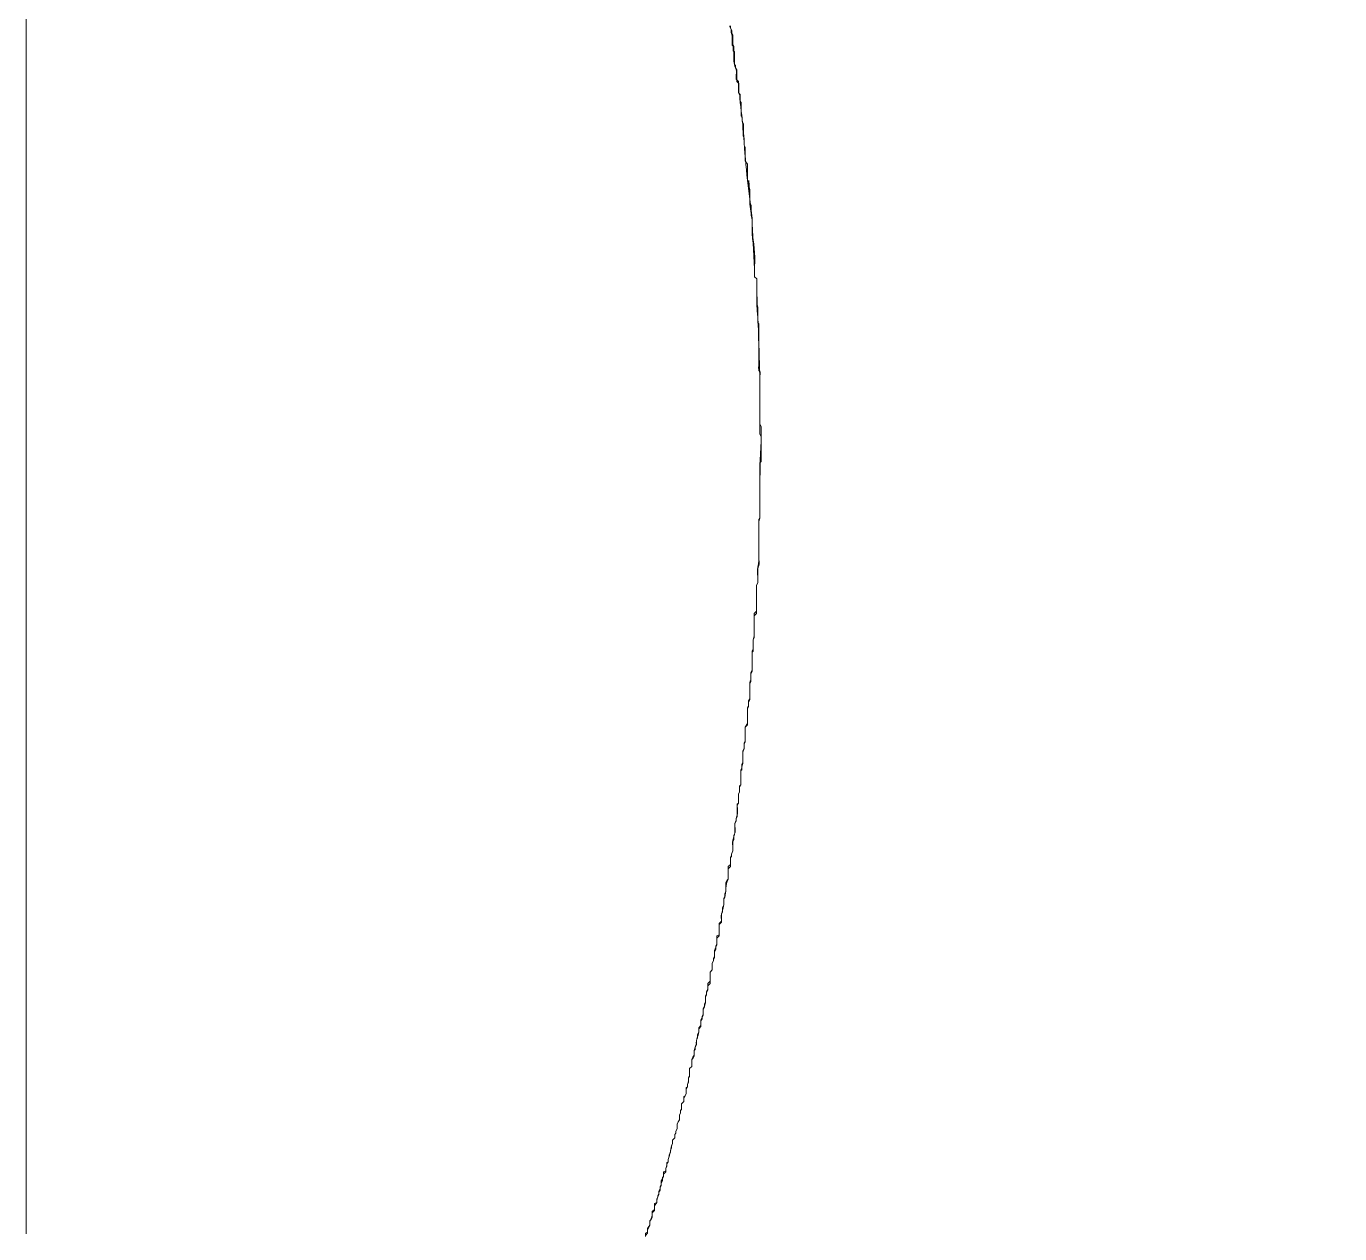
# Model space of a CAD drawing. Header units: millimetres. Extents: x 5194 to 16594, y 329 to 7592.
# Drawn here: x 11643.04 to 11669.07, y 3537.08 to 3561.01 of the extents above; entities that cross this region are included whole.
import ezdxf

# ---------------------------------------------------------------- set-up
doc = ezdxf.new("R2010")
doc.units = ezdxf.units.MM
doc.header["$MEASUREMENT"] = 0
doc.layers.add('PDF_Geometry', color=7, linetype='Continuous', true_color=0x231f20)

msp = doc.modelspace()

# ---------------------------------------------------------------- linework, layer by layer
at = {"layer": 'PDF_Geometry', "color": 0, "lineweight": 9}
for p, q in [((11643.042, 3537.079), (11643.042, 3577.177)), ((11656.985, 3560.996), (11656.985, 3561.019)), ((11657.008, 3560.951), (11656.985, 3560.996)), ((11656.999, 3560.971), (11656.999, 3561.016)), ((11657.021, 3560.926), (11656.999, 3560.971)), ((11657.008, 3560.906), (11657.008, 3560.951)), ((11657.008, 3560.884), (11657.008, 3560.906)), ((11657.03, 3560.816), (11657.008, 3560.884)), ((11657.021, 3560.881), (11657.021, 3560.926)), ((11657.044, 3560.837), (11657.021, 3560.881)), ((11657.03, 3560.794), (11657.03, 3560.816)), ((11657.03, 3560.749), (11657.03, 3560.794)), ((11657.03, 3560.727), (11657.03, 3560.749)), ((11657.03, 3560.682), (11657.03, 3560.727)), ((11657.03, 3560.637), (11657.03, 3560.682)), ((11657.053, 3560.614), (11657.03, 3560.637)), ((11657.044, 3560.792), (11657.044, 3560.837)), ((11657.044, 3560.747), (11657.044, 3560.792)), ((11657.044, 3560.702), (11657.044, 3560.747)), ((11657.044, 3560.657), (11657.044, 3560.702)), ((11657.066, 3560.612), (11657.044, 3560.657)), ((11657.053, 3560.569), (11657.053, 3560.614)), ((11657.066, 3560.567), (11657.066, 3560.612)), ((11657.053, 3560.524), (11657.053, 3560.569)), ((11657.075, 3560.502), (11657.053, 3560.524)), ((11657.066, 3560.499), (11657.066, 3560.567)), ((11657.066, 3560.454), (11657.066, 3560.499)), ((11657.066, 3560.409), (11657.066, 3560.454)), ((11657.066, 3560.364), (11657.066, 3560.409)), ((11657.066, 3560.319), (11657.066, 3560.364)), ((11657.075, 3560.457), (11657.075, 3560.502)), ((11657.075, 3560.412), (11657.075, 3560.457)), ((11657.075, 3560.367), (11657.075, 3560.412)), ((11657.075, 3560.344), (11657.075, 3560.367)), ((11657.075, 3560.322), (11657.075, 3560.344)), ((11657.075, 3560.254), (11657.075, 3560.322)), ((11657.098, 3560.232), (11657.075, 3560.254)), ((11657.098, 3560.187), (11657.098, 3560.232)), ((11657.12, 3560.142), (11657.098, 3560.187)), ((11657.12, 3560.097), (11657.12, 3560.142)), ((11657.12, 3560.074), (11657.12, 3560.097)), ((11657.12, 3560.029), (11657.12, 3560.074)), ((11657.111, 3560.004), (11657.111, 3560.049)), ((11657.111, 3559.959), (11657.111, 3560.004)), ((11657.156, 3559.914), (11657.111, 3559.959)), ((11657.12, 3559.984), (11657.12, 3560.029)), ((11657.12, 3559.962), (11657.12, 3559.984)), ((11657.12, 3559.917), (11657.12, 3559.962)), ((11657.165, 3559.872), (11657.12, 3559.917)), ((11657.156, 3559.869), (11657.156, 3559.914)), ((11657.156, 3559.824), (11657.156, 3559.869)), ((11657.156, 3559.757), (11657.156, 3559.824)), ((11657.163, 3559.838), (11657.165, 3559.872)), ((11657.163, 3559.816), (11657.163, 3559.838)), ((11657.163, 3559.793), (11657.163, 3559.816)), ((11657.156, 3559.712), (11657.156, 3559.757)), ((11657.156, 3559.69), (11657.156, 3559.712)), ((11657.179, 3559.645), (11657.156, 3559.69)), ((11657.163, 3559.748), (11657.163, 3559.793)), ((11657.163, 3559.726), (11657.163, 3559.748)), ((11657.163, 3559.681), (11657.163, 3559.726)), ((11657.186, 3559.658), (11657.163, 3559.681)), ((11657.179, 3559.577), (11657.179, 3559.645)), ((11657.186, 3559.613), (11657.186, 3559.658)), ((11657.186, 3559.591), (11657.186, 3559.613)), ((11657.186, 3559.546), (11657.186, 3559.591)), ((11657.186, 3559.523), (11657.186, 3559.546)), ((11657.208, 3559.501), (11657.186, 3559.523)), ((11657.208, 3559.456), (11657.208, 3559.501)), ((11657.208, 3559.433), (11657.208, 3559.456)), ((11657.208, 3559.388), (11657.208, 3559.433)), ((11657.208, 3559.366), (11657.208, 3559.388)), ((11657.208, 3559.344), (11657.208, 3559.366)), ((11657.208, 3559.299), (11657.208, 3559.344)), ((11657.208, 3559.276), (11657.208, 3559.299)), ((11657.208, 3559.231), (11657.208, 3559.276)), ((11657.231, 3559.209), (11657.208, 3559.231)), ((11657.231, 3559.186), (11657.231, 3559.209)), ((11657.231, 3559.141), (11657.231, 3559.186)), ((11657.231, 3559.119), (11657.231, 3559.141)), ((11657.253, 3559.074), (11657.231, 3559.119)), ((11657.253, 3559.051), (11657.253, 3559.074)), ((11657.253, 3559.006), (11657.253, 3559.051)), ((11657.246, 3558.835), (11657.246, 3558.902)), ((11657.269, 3558.79), (11657.246, 3558.835)), ((11657.253, 3558.984), (11657.253, 3559.006)), ((11657.253, 3558.939), (11657.253, 3558.984)), ((11657.253, 3558.916), (11657.253, 3558.939)), ((11657.269, 3558.745), (11657.269, 3558.79)), ((11657.269, 3558.7), (11657.269, 3558.745)), ((11657.269, 3558.655), (11657.269, 3558.7)), ((11657.291, 3558.61), (11657.269, 3558.655)), ((11657.291, 3558.565), (11657.291, 3558.61)), ((11657.291, 3558.52), (11657.291, 3558.565)), ((11657.291, 3558.475), (11657.291, 3558.52)), ((11657.291, 3558.43), (11657.291, 3558.475)), ((11657.291, 3558.385), (11657.291, 3558.43)), ((11657.291, 3558.34), (11657.291, 3558.385)), ((11657.336, 3558.273), (11657.291, 3558.34)), ((11657.336, 3558.228), (11657.336, 3558.273)), ((11657.336, 3558.183), (11657.336, 3558.228)), ((11657.359, 3557.913), (11657.336, 3557.958)), ((11657.359, 3557.868), (11657.359, 3557.913)), ((11657.359, 3557.823), (11657.359, 3557.868)), ((11657.381, 3557.778), (11657.359, 3557.823)), ((11657.404, 3557.463), (11657.381, 3557.508)), ((11657.404, 3557.418), (11657.404, 3557.463)), ((11657.428, 3557.162), (11657.428, 3557.207)), ((11657.426, 3557.126), (11657.426, 3557.171)), ((11657.426, 3557.081), (11657.426, 3557.126)), ((11657.426, 3557.036), (11657.426, 3557.103)), ((11657.426, 3557.036), (11657.426, 3557.081)), ((11657.426, 3556.991), (11657.426, 3557.036)), ((11657.426, 3556.991), (11657.426, 3557.036)), ((11657.426, 3556.946), (11657.426, 3556.991)), ((11657.428, 3557.094), (11657.428, 3557.162)), ((11657.471, 3556.204), (11657.428, 3557.094)), ((11657.471, 3556.159), (11657.471, 3556.204)), ((11657.471, 3556.114), (11657.471, 3556.159)), ((11657.471, 3556.046), (11657.471, 3556.114)), ((11657.516, 3556.001), (11657.471, 3556.046)), ((11657.516, 3555.956), (11657.516, 3556.001)), ((11657.516, 3555.911), (11657.516, 3555.956)), ((11657.516, 3555.866), (11657.516, 3555.911)), ((11657.516, 3555.821), (11657.516, 3555.866)), ((11657.516, 3555.754), (11657.516, 3555.821)), ((11657.516, 3555.731), (11657.516, 3555.754)), ((11657.536, 3555.226), (11657.516, 3555.731)), ((11657.516, 3555.507), (11657.539, 3555.439)), ((11657.539, 3555.439), (11657.539, 3555.394)), ((11657.539, 3555.394), (11657.539, 3555.349)), ((11657.539, 3555.304), (11657.536, 3555.261)), ((11657.536, 3555.261), (11657.536, 3555.216)), ((11657.536, 3555.203), (11657.536, 3555.226)), ((11657.536, 3555.216), (11657.536, 3555.172)), ((11657.536, 3555.158), (11657.536, 3555.203)), ((11657.536, 3555.172), (11657.536, 3555.127)), ((11657.536, 3555.136), (11657.536, 3555.158)), ((11657.559, 3555.113), (11657.536, 3555.136)), ((11657.536, 3555.127), (11657.559, 3555.082)), ((11657.539, 3555.349), (11657.539, 3555.304)), ((11657.559, 3555.068), (11657.559, 3555.113)), ((11657.559, 3555.082), (11657.559, 3554.371)), ((11657.559, 3555.046), (11657.559, 3555.068)), ((11657.559, 3555.001), (11657.559, 3555.046)), ((11657.559, 3554.978), (11657.559, 3555.001)), ((11657.559, 3554.933), (11657.559, 3554.978)), ((11657.559, 3554.911), (11657.559, 3554.933)), ((11657.559, 3554.866), (11657.559, 3554.911)), ((11657.559, 3554.843), (11657.559, 3554.866)), ((11657.559, 3554.798), (11657.559, 3554.843)), ((11657.559, 3554.776), (11657.559, 3554.798)), ((11657.559, 3554.753), (11657.559, 3554.776)), ((11657.581, 3554.025), (11657.559, 3554.753)), ((11657.559, 3554.384), (11657.559, 3554.429)), ((11657.559, 3554.339), (11657.559, 3554.384)), ((11657.559, 3554.371), (11657.559, 3554.326)), ((11657.559, 3554.294), (11657.559, 3554.339)), ((11657.559, 3554.326), (11657.581, 3554.115)), ((11657.559, 3554.272), (11657.559, 3554.294)), ((11657.559, 3554.249), (11657.559, 3554.272)), ((11657.559, 3554.227), (11657.559, 3554.249)), ((11657.559, 3554.204), (11657.559, 3554.227)), ((11657.559, 3554.182), (11657.559, 3554.204)), ((11657.581, 3554.182), (11657.559, 3554.182)), ((11657.581, 3554.159), (11657.581, 3554.182)), ((11657.581, 3554.137), (11657.581, 3554.159)), ((11657.581, 3554.115), (11657.581, 3554.137)), ((11657.581, 3553.98), (11657.581, 3554.025)), ((11657.581, 3553.912), (11657.581, 3553.98)), ((11657.581, 3553.867), (11657.581, 3553.912)), ((11657.581, 3553.822), (11657.581, 3553.867)), ((11657.581, 3553.777), (11657.581, 3553.822)), ((11657.581, 3553.732), (11657.581, 3553.777)), ((11657.581, 3553.687), (11657.581, 3553.732)), ((11657.581, 3553.642), (11657.581, 3553.687)), ((11657.581, 3553.597), (11657.581, 3553.642)), ((11657.581, 3553.53), (11657.581, 3553.597)), ((11657.581, 3553.485), (11657.581, 3553.53)), ((11657.581, 3553.215), (11657.581, 3553.282)), ((11657.581, 3553.17), (11657.581, 3553.215)), ((11657.581, 3553.125), (11657.581, 3553.17)), ((11657.604, 3553.08), (11657.581, 3553.125)), ((11657.604, 3553.035), (11657.604, 3553.08)), ((11657.604, 3552.878), (11657.581, 3552.923)), ((11657.604, 3552.99), (11657.604, 3553.035)), ((11657.604, 3552.923), (11657.604, 3552.99)), ((11657.604, 3552.9), (11657.604, 3552.923)), ((11657.604, 3552.855), (11657.604, 3552.9)), ((11657.604, 3552.855), (11657.604, 3552.878)), ((11657.604, 3552.788), (11657.604, 3552.855)), ((11657.604, 3552.81), (11657.604, 3552.855)), ((11657.604, 3552.518), (11657.604, 3552.563)), ((11657.604, 3552.473), (11657.604, 3552.518)), ((11657.581, 3552.36), (11657.604, 3552.383)), ((11657.581, 3552.293), (11657.581, 3552.36)), ((11657.581, 3552.248), (11657.581, 3552.293)), ((11657.604, 3552.428), (11657.604, 3552.473)), ((11657.604, 3552.383), (11657.604, 3552.428)), ((11657.581, 3552.203), (11657.581, 3552.248)), ((11657.581, 3552.158), (11657.581, 3552.203)), ((11657.581, 3552.113), (11657.581, 3552.158)), ((11657.581, 3552.068), (11657.581, 3552.113)), ((11657.581, 3552.001), (11657.581, 3552.068)), ((11657.581, 3551.956), (11657.581, 3552.001)), ((11657.581, 3551.753), (11657.581, 3551.798)), ((11657.581, 3551.708), (11657.581, 3551.753)), ((11657.581, 3551.663), (11657.581, 3551.708)), ((11657.559, 3551.191), (11657.581, 3551.258)), ((11657.559, 3551.236), (11657.581, 3551.258)), ((11657.581, 3551.303), (11657.581, 3551.371)), ((11657.581, 3551.258), (11657.581, 3551.303)), ((11657.581, 3551.258), (11657.581, 3551.281)), ((11657.559, 3550.944), (11657.559, 3550.989)), ((11657.559, 3550.899), (11657.559, 3550.944)), ((11657.559, 3550.854), (11657.559, 3550.899)), ((11657.559, 3550.809), (11657.559, 3550.854)), ((11657.559, 3550.786), (11657.559, 3550.831)), ((11657.559, 3550.764), (11657.559, 3550.809)), ((11657.559, 3550.741), (11657.559, 3550.786)), ((11657.559, 3550.696), (11657.559, 3550.764)), ((11657.559, 3550.696), (11657.559, 3550.741)), ((11657.559, 3550.651), (11657.559, 3550.696)), ((11657.559, 3550.651), (11657.559, 3550.696)), ((11657.559, 3550.606), (11657.559, 3550.651)), ((11657.559, 3550.629), (11657.559, 3550.651)), ((11657.559, 3550.584), (11657.559, 3550.629)), ((11657.559, 3550.561), (11657.559, 3550.606)), ((11657.559, 3550.516), (11657.559, 3550.584)), ((11657.559, 3550.516), (11657.559, 3550.561)), ((11657.559, 3550.471), (11657.559, 3550.516)), ((11657.559, 3550.471), (11657.559, 3550.516)), ((11657.559, 3550.449), (11657.559, 3550.471)), ((11657.536, 3550.156), (11657.536, 3550.201)), ((11657.514, 3549.932), (11657.536, 3549.976)), ((11657.514, 3549.932), (11657.536, 3549.976)), ((11657.514, 3549.887), (11657.514, 3549.932)), ((11657.514, 3549.887), (11657.514, 3549.932)), ((11657.536, 3550.089), (11657.536, 3550.156)), ((11657.536, 3550.044), (11657.536, 3550.089)), ((11657.536, 3550.066), (11657.536, 3550.089)), ((11657.536, 3550.021), (11657.536, 3550.066)), ((11657.536, 3550.021), (11657.536, 3550.044)), ((11657.536, 3549.976), (11657.536, 3550.021)), ((11657.536, 3549.976), (11657.536, 3550.021)), ((11657.514, 3549.842), (11657.514, 3549.887)), ((11657.514, 3549.842), (11657.514, 3549.887)), ((11657.514, 3549.774), (11657.514, 3549.842)), ((11657.514, 3549.774), (11657.514, 3549.842)), ((11657.514, 3549.729), (11657.514, 3549.774)), ((11657.514, 3549.729), (11657.514, 3549.774)), ((11657.514, 3549.684), (11657.514, 3549.729)), ((11657.514, 3549.684), (11657.514, 3549.729)), ((11657.514, 3549.639), (11657.514, 3549.684)), ((11657.514, 3549.639), (11657.514, 3549.684)), ((11657.469, 3549.369), (11657.514, 3549.414)), ((11657.514, 3549.594), (11657.514, 3549.639)), ((11657.514, 3549.594), (11657.514, 3549.639)), ((11657.514, 3549.549), (11657.514, 3549.594)), ((11657.514, 3549.549), (11657.514, 3549.594)), ((11657.514, 3549.504), (11657.514, 3549.549)), ((11657.514, 3549.527), (11657.514, 3549.549)), ((11657.514, 3549.459), (11657.514, 3549.527)), ((11657.514, 3549.459), (11657.514, 3549.504)), ((11657.514, 3549.414), (11657.514, 3549.459)), ((11657.514, 3549.414), (11657.514, 3549.459)), ((11657.514, 3549.369), (11657.514, 3549.414)), ((11657.469, 3549.324), (11657.469, 3549.369)), ((11657.469, 3549.324), (11657.514, 3549.369)), ((11657.469, 3549.279), (11657.469, 3549.324)), ((11657.469, 3549.279), (11657.469, 3549.324)), ((11657.469, 3549.234), (11657.469, 3549.279)), ((11657.469, 3549.234), (11657.469, 3549.279)), ((11657.469, 3549.167), (11657.469, 3549.234)), ((11657.469, 3549.189), (11657.469, 3549.234)), ((11657.469, 3549.144), (11657.469, 3549.189)), ((11657.469, 3549.122), (11657.469, 3549.167)), ((11657.469, 3549.099), (11657.469, 3549.144)), ((11657.446, 3548.852), (11657.469, 3548.919)), ((11657.446, 3548.852), (11657.469, 3548.897)), ((11657.469, 3549.077), (11657.469, 3549.122)), ((11657.469, 3549.054), (11657.469, 3549.099)), ((11657.469, 3549.032), (11657.469, 3549.077)), ((11657.469, 3549.009), (11657.469, 3549.054)), ((11657.469, 3548.987), (11657.469, 3549.032)), ((11657.469, 3548.964), (11657.469, 3549.009)), ((11657.469, 3548.942), (11657.469, 3548.987)), ((11657.469, 3548.919), (11657.469, 3548.964)), ((11657.469, 3548.897), (11657.469, 3548.942)), ((11657.424, 3548.627), (11657.446, 3548.672)), ((11657.424, 3548.582), (11657.424, 3548.627)), ((11657.424, 3548.605), (11657.446, 3548.627)), ((11657.446, 3548.807), (11657.446, 3548.852)), ((11657.446, 3548.83), (11657.446, 3548.852)), ((11657.446, 3548.785), (11657.446, 3548.83)), ((11657.446, 3548.762), (11657.446, 3548.807)), ((11657.446, 3548.74), (11657.446, 3548.785)), ((11657.446, 3548.717), (11657.446, 3548.762)), ((11657.446, 3548.672), (11657.446, 3548.74)), ((11657.446, 3548.672), (11657.446, 3548.717)), ((11657.446, 3548.627), (11657.446, 3548.672)), ((11657.424, 3548.537), (11657.424, 3548.605)), ((11657.424, 3548.537), (11657.424, 3548.582)), ((11657.424, 3548.47), (11657.424, 3548.537)), ((11657.424, 3548.515), (11657.424, 3548.537)), ((11657.424, 3548.47), (11657.424, 3548.515)), ((11657.424, 3548.425), (11657.424, 3548.47)), ((11657.424, 3548.425), (11657.424, 3548.47)), ((11657.424, 3548.38), (11657.424, 3548.425)), ((11657.424, 3548.357), (11657.424, 3548.425)), ((11657.424, 3548.335), (11657.424, 3548.38)), ((11657.424, 3548.312), (11657.424, 3548.357)), ((11657.401, 3548.2), (11657.424, 3548.245)), ((11657.401, 3548.177), (11657.424, 3548.222)), ((11657.401, 3548.155), (11657.401, 3548.2)), ((11657.401, 3548.132), (11657.401, 3548.177)), ((11657.401, 3548.11), (11657.401, 3548.155)), ((11657.401, 3548.065), (11657.401, 3548.11)), ((11657.424, 3548.29), (11657.424, 3548.335)), ((11657.424, 3548.267), (11657.424, 3548.312)), ((11657.424, 3548.245), (11657.424, 3548.29)), ((11657.424, 3548.222), (11657.424, 3548.267)), ((11657.379, 3547.975), (11657.401, 3548.02)), ((11657.379, 3547.93), (11657.379, 3547.975)), ((11657.379, 3547.885), (11657.379, 3547.93)), ((11657.379, 3547.863), (11657.379, 3547.907)), ((11657.379, 3547.84), (11657.379, 3547.885)), ((11657.379, 3547.818), (11657.379, 3547.863)), ((11657.379, 3547.795), (11657.379, 3547.84)), ((11657.401, 3548.02), (11657.401, 3548.065)), ((11657.356, 3547.638), (11657.379, 3547.683)), ((11657.356, 3547.615), (11657.379, 3547.66)), ((11657.356, 3547.593), (11657.356, 3547.638)), ((11657.356, 3547.548), (11657.356, 3547.615)), ((11657.356, 3547.548), (11657.356, 3547.593)), ((11657.379, 3547.75), (11657.379, 3547.818)), ((11657.379, 3547.75), (11657.379, 3547.795)), ((11657.379, 3547.683), (11657.379, 3547.75)), ((11657.379, 3547.728), (11657.379, 3547.75)), ((11657.379, 3547.683), (11657.379, 3547.728)), ((11657.379, 3547.66), (11657.379, 3547.683)), ((11657.334, 3547.503), (11657.356, 3547.548)), ((11657.334, 3547.48), (11657.356, 3547.525)), ((11657.334, 3547.435), (11657.334, 3547.503)), ((11657.334, 3547.435), (11657.334, 3547.48)), ((11657.334, 3547.368), (11657.334, 3547.435)), ((11657.334, 3547.39), (11657.334, 3547.435)), ((11657.334, 3547.368), (11657.334, 3547.39)), ((11657.334, 3547.323), (11657.334, 3547.368)), ((11657.334, 3547.323), (11657.334, 3547.368)), ((11657.334, 3547.278), (11657.334, 3547.323)), ((11657.334, 3547.255), (11657.334, 3547.323)), ((11657.356, 3547.525), (11657.356, 3547.548)), ((11657.289, 3547.12), (11657.334, 3547.188)), ((11657.289, 3547.12), (11657.334, 3547.165)), ((11657.289, 3547.053), (11657.289, 3547.12)), ((11657.289, 3547.075), (11657.289, 3547.12)), ((11657.289, 3547.03), (11657.289, 3547.075)), ((11657.289, 3547.008), (11657.289, 3547.053)), ((11657.334, 3547.233), (11657.334, 3547.278)), ((11657.334, 3547.21), (11657.334, 3547.255)), ((11657.334, 3547.21), (11657.334, 3547.233)), ((11657.334, 3547.165), (11657.334, 3547.21)), ((11657.334, 3547.188), (11657.334, 3547.21)), ((11657.266, 3546.806), (11657.289, 3546.85)), ((11657.266, 3546.783), (11657.289, 3546.828)), ((11657.266, 3546.761), (11657.266, 3546.806)), ((11657.289, 3547.008), (11657.289, 3547.03)), ((11657.289, 3546.963), (11657.289, 3547.008)), ((11657.289, 3546.94), (11657.289, 3547.008)), ((11657.289, 3546.918), (11657.289, 3546.963)), ((11657.289, 3546.895), (11657.289, 3546.94)), ((11657.289, 3546.895), (11657.289, 3546.918)), ((11657.289, 3546.828), (11657.289, 3546.895)), ((11657.289, 3546.85), (11657.289, 3546.895)), ((11657.244, 3546.648), (11657.266, 3546.693)), ((11657.244, 3546.626), (11657.266, 3546.693)), ((11657.244, 3546.626), (11657.244, 3546.648)), ((11657.244, 3546.581), (11657.244, 3546.626)), ((11657.244, 3546.581), (11657.244, 3546.626)), ((11657.244, 3546.513), (11657.244, 3546.581)), ((11657.244, 3546.536), (11657.244, 3546.581)), ((11657.244, 3546.491), (11657.244, 3546.536)), ((11657.266, 3546.738), (11657.266, 3546.783)), ((11657.266, 3546.716), (11657.266, 3546.761)), ((11657.266, 3546.693), (11657.266, 3546.738)), ((11657.266, 3546.693), (11657.266, 3546.716)), ((11657.199, 3546.266), (11657.221, 3546.311)), ((11657.221, 3546.378), (11657.244, 3546.423)), ((11657.221, 3546.333), (11657.244, 3546.401)), ((11657.221, 3546.333), (11657.221, 3546.378)), ((11657.221, 3546.266), (11657.221, 3546.333)), ((11657.221, 3546.311), (11657.221, 3546.333)), ((11657.244, 3546.468), (11657.244, 3546.513)), ((11657.244, 3546.446), (11657.244, 3546.491)), ((11657.244, 3546.423), (11657.244, 3546.468)), ((11657.244, 3546.401), (11657.244, 3546.446)), ((11657.199, 3546.198), (11657.199, 3546.266)), ((11657.199, 3546.266), (11657.221, 3546.266)), ((11657.199, 3546.221), (11657.199, 3546.266)), ((11657.199, 3546.176), (11657.199, 3546.221)), ((11657.199, 3546.153), (11657.199, 3546.198)), ((11657.199, 3546.131), (11657.199, 3546.176)), ((11657.199, 3546.108), (11657.199, 3546.153)), ((11657.199, 3546.086), (11657.199, 3546.131)), ((11657.199, 3546.063), (11657.199, 3546.108)), ((11657.199, 3546.018), (11657.199, 3546.086)), ((11657.199, 3546.018), (11657.199, 3546.063)), ((11657.199, 3545.973), (11657.199, 3546.018)), ((11657.199, 3545.973), (11657.199, 3546.018)), ((11657.154, 3545.793), (11657.176, 3545.838)), ((11657.154, 3545.793), (11657.176, 3545.838)), ((11657.154, 3545.749), (11657.154, 3545.793)), ((11657.154, 3545.771), (11657.154, 3545.793)), ((11657.154, 3545.704), (11657.154, 3545.771)), ((11657.154, 3545.704), (11657.154, 3545.749)), ((11657.176, 3545.928), (11657.199, 3545.973)), ((11657.176, 3545.951), (11657.199, 3545.973)), ((11657.176, 3545.906), (11657.176, 3545.951)), ((11657.176, 3545.883), (11657.176, 3545.928)), ((11657.176, 3545.838), (11657.176, 3545.906)), ((11657.176, 3545.838), (11657.176, 3545.883)), ((11657.131, 3545.569), (11657.154, 3545.614)), ((11657.131, 3545.591), (11657.154, 3545.614)), ((11657.131, 3545.524), (11657.131, 3545.591)), ((11657.131, 3545.479), (11657.131, 3545.524)), ((11657.154, 3545.659), (11657.154, 3545.704)), ((11657.154, 3545.659), (11657.154, 3545.704)), ((11657.154, 3545.614), (11657.154, 3545.659)), ((11657.154, 3545.614), (11657.154, 3545.659)), ((11657.086, 3545.209), (11657.109, 3545.276)), ((11657.086, 3545.209), (11657.109, 3545.254)), ((11657.109, 3545.299), (11657.131, 3545.344)), ((11657.109, 3545.276), (11657.109, 3545.299)), ((11657.131, 3545.434), (11657.131, 3545.479)), ((11657.131, 3545.389), (11657.131, 3545.434)), ((11657.131, 3545.344), (11657.131, 3545.389)), ((11657.086, 3545.141), (11657.086, 3545.209)), ((11657.086, 3545.164), (11657.086, 3545.209)), ((11657.086, 3545.096), (11657.086, 3545.141)), ((11657.086, 3545.074), (11657.086, 3545.096)), ((11657.041, 3544.849), (11657.064, 3544.894)), ((11657.041, 3544.804), (11657.041, 3544.849)), ((11657.041, 3544.759), (11657.041, 3544.804)), ((11657.041, 3544.714), (11657.041, 3544.759)), ((11657.041, 3544.714), (11657.041, 3544.759)), ((11657.041, 3544.669), (11657.041, 3544.714)), ((11657.041, 3544.669), (11657.041, 3544.714)), ((11657.064, 3544.894), (11657.064, 3544.939)), ((11656.997, 3544.534), (11657.019, 3544.579)), ((11656.997, 3544.534), (11657.019, 3544.557)), ((11656.997, 3544.489), (11656.997, 3544.534)), ((11656.997, 3544.489), (11656.997, 3544.534)), ((11656.997, 3544.422), (11656.997, 3544.489)), ((11656.997, 3544.422), (11656.997, 3544.489)), ((11657.019, 3544.602), (11657.041, 3544.669)), ((11657.019, 3544.602), (11657.041, 3544.669)), ((11657.019, 3544.557), (11657.019, 3544.602)), ((11657.019, 3544.579), (11657.019, 3544.602)), ((11656.952, 3544.354), (11656.997, 3544.399)), ((11656.952, 3544.287), (11656.952, 3544.354)), ((11656.952, 3544.309), (11656.997, 3544.354)), ((11656.952, 3544.264), (11656.952, 3544.309)), ((11656.952, 3544.264), (11656.952, 3544.287)), ((11656.952, 3544.219), (11656.952, 3544.264)), ((11656.952, 3544.219), (11656.952, 3544.264)), ((11656.952, 3544.174), (11656.952, 3544.219)), ((11656.952, 3544.174), (11656.952, 3544.219)), ((11656.997, 3544.399), (11656.997, 3544.422)), ((11656.997, 3544.399), (11656.997, 3544.422)), ((11656.997, 3544.354), (11656.997, 3544.399)), ((11656.907, 3544.039), (11656.929, 3544.084)), ((11656.907, 3543.994), (11656.907, 3544.039)), ((11656.907, 3543.927), (11656.907, 3543.994)), ((11656.907, 3543.904), (11656.907, 3543.927)), ((11656.929, 3544.062), (11656.952, 3544.107)), ((11656.929, 3544.084), (11656.952, 3544.107)), ((11656.952, 3544.107), (11656.952, 3544.174)), ((11656.952, 3544.107), (11656.952, 3544.174)), ((11656.862, 3543.724), (11656.884, 3543.769)), ((11656.862, 3543.68), (11656.862, 3543.724)), ((11656.862, 3543.68), (11656.862, 3543.702)), ((11656.862, 3543.612), (11656.862, 3543.68)), ((11656.862, 3543.612), (11656.862, 3543.68)), ((11656.884, 3543.814), (11656.907, 3543.859)), ((11656.884, 3543.769), (11656.884, 3543.814)), ((11656.907, 3543.859), (11656.907, 3543.904)), ((11656.817, 3543.41), (11656.839, 3543.455)), ((11656.817, 3543.365), (11656.817, 3543.41)), ((11656.839, 3543.545), (11656.862, 3543.59)), ((11656.839, 3543.5), (11656.839, 3543.545)), ((11656.839, 3543.455), (11656.839, 3543.5)), ((11656.862, 3543.59), (11656.862, 3543.612)), ((11656.772, 3543.23), (11656.817, 3543.275)), ((11656.772, 3543.207), (11656.817, 3543.252)), ((11656.772, 3543.185), (11656.772, 3543.23)), ((11656.772, 3543.162), (11656.772, 3543.207)), ((11656.772, 3543.14), (11656.772, 3543.185)), ((11656.772, 3543.117), (11656.772, 3543.162)), ((11656.817, 3543.32), (11656.817, 3543.365)), ((11656.817, 3543.275), (11656.817, 3543.32)), ((11656.817, 3543.252), (11656.817, 3543.297)), ((11656.727, 3542.982), (11656.772, 3543.005)), ((11656.727, 3542.937), (11656.772, 3542.982)), ((11656.727, 3542.937), (11656.727, 3542.982)), ((11656.727, 3542.892), (11656.727, 3542.937)), ((11656.727, 3542.87), (11656.727, 3542.937)), ((11656.727, 3542.87), (11656.727, 3542.892)), ((11656.772, 3543.095), (11656.772, 3543.14)), ((11656.772, 3543.072), (11656.772, 3543.117)), ((11656.772, 3543.05), (11656.772, 3543.095)), ((11656.772, 3543.027), (11656.772, 3543.072)), ((11656.772, 3543.005), (11656.772, 3543.05)), ((11656.772, 3542.982), (11656.772, 3543.027)), ((11656.682, 3542.69), (11656.704, 3542.757)), ((11656.682, 3542.667), (11656.704, 3542.712)), ((11656.682, 3542.645), (11656.682, 3542.69)), ((11656.682, 3542.623), (11656.682, 3542.667)), ((11656.682, 3542.6), (11656.682, 3542.645)), ((11656.704, 3542.78), (11656.727, 3542.825)), ((11656.704, 3542.757), (11656.727, 3542.802)), ((11656.704, 3542.757), (11656.704, 3542.78)), ((11656.704, 3542.712), (11656.704, 3542.757)), ((11656.727, 3542.802), (11656.727, 3542.87)), ((11656.727, 3542.825), (11656.727, 3542.87)), ((11656.637, 3542.443), (11656.659, 3542.488)), ((11656.637, 3542.443), (11656.659, 3542.488)), ((11656.637, 3542.398), (11656.637, 3542.443)), ((11656.637, 3542.375), (11656.637, 3542.443)), ((11656.637, 3542.375), (11656.637, 3542.398)), ((11656.637, 3542.308), (11656.637, 3542.375)), ((11656.637, 3542.33), (11656.637, 3542.375)), ((11656.659, 3542.533), (11656.682, 3542.578)), ((11656.659, 3542.51), (11656.682, 3542.555)), ((11656.659, 3542.488), (11656.659, 3542.533)), ((11656.659, 3542.488), (11656.659, 3542.51)), ((11656.682, 3542.578), (11656.682, 3542.623)), ((11656.682, 3542.555), (11656.682, 3542.6)), ((11656.592, 3542.263), (11656.637, 3542.308)), ((11656.592, 3542.263), (11656.637, 3542.308)), ((11656.592, 3542.218), (11656.592, 3542.263)), ((11656.592, 3542.195), (11656.592, 3542.263)), ((11656.592, 3542.173), (11656.592, 3542.218)), ((11656.592, 3542.15), (11656.592, 3542.195)), ((11656.592, 3542.15), (11656.592, 3542.173)), ((11656.592, 3542.083), (11656.592, 3542.15)), ((11656.592, 3542.105), (11656.592, 3542.15)), ((11656.592, 3542.083), (11656.592, 3542.105)), ((11656.637, 3542.308), (11656.637, 3542.33)), ((11656.524, 3541.88), (11656.547, 3541.925)), ((11656.524, 3541.858), (11656.547, 3541.903)), ((11656.524, 3541.835), (11656.524, 3541.88)), ((11656.524, 3541.813), (11656.524, 3541.858)), ((11656.547, 3542.038), (11656.592, 3542.083)), ((11656.547, 3541.993), (11656.592, 3542.038)), ((11656.547, 3541.993), (11656.547, 3542.038)), ((11656.547, 3541.97), (11656.547, 3541.993)), ((11656.547, 3541.948), (11656.547, 3541.993)), ((11656.547, 3541.925), (11656.547, 3541.97)), ((11656.547, 3541.903), (11656.547, 3541.948)), ((11656.592, 3542.038), (11656.592, 3542.083)), ((11656.457, 3541.543), (11656.479, 3541.588)), ((11656.479, 3541.633), (11656.502, 3541.678)), ((11656.479, 3541.588), (11656.502, 3541.655)), ((11656.479, 3541.588), (11656.479, 3541.633)), ((11656.479, 3541.566), (11656.479, 3541.588)), ((11656.502, 3541.79), (11656.524, 3541.835)), ((11656.502, 3541.768), (11656.524, 3541.813)), ((11656.502, 3541.745), (11656.502, 3541.79)), ((11656.502, 3541.723), (11656.502, 3541.768)), ((11656.502, 3541.7), (11656.502, 3541.745)), ((11656.502, 3541.678), (11656.502, 3541.723)), ((11656.502, 3541.655), (11656.502, 3541.7)), ((11656.412, 3541.318), (11656.434, 3541.363)), ((11656.412, 3541.296), (11656.434, 3541.341)), ((11656.434, 3541.386), (11656.457, 3541.431)), ((11656.434, 3541.363), (11656.457, 3541.408)), ((11656.434, 3541.341), (11656.434, 3541.386)), ((11656.457, 3541.521), (11656.479, 3541.566)), ((11656.457, 3541.521), (11656.457, 3541.543)), ((11656.457, 3541.476), (11656.457, 3541.521)), ((11656.457, 3541.453), (11656.457, 3541.521)), ((11656.457, 3541.431), (11656.457, 3541.476)), ((11656.457, 3541.408), (11656.457, 3541.453)), ((11656.344, 3541.026), (11656.367, 3541.071)), ((11656.367, 3541.161), (11656.412, 3541.206)), ((11656.367, 3541.138), (11656.412, 3541.183)), ((11656.367, 3541.116), (11656.367, 3541.161)), ((11656.367, 3541.116), (11656.367, 3541.138)), ((11656.367, 3541.071), (11656.367, 3541.116)), ((11656.412, 3541.273), (11656.412, 3541.318)), ((11656.412, 3541.251), (11656.412, 3541.296)), ((11656.412, 3541.228), (11656.412, 3541.273)), ((11656.412, 3541.206), (11656.412, 3541.251)), ((11656.412, 3541.183), (11656.412, 3541.228)), ((11656.299, 3540.778), (11656.322, 3540.846)), ((11656.299, 3540.778), (11656.322, 3540.823)), ((11656.322, 3540.913), (11656.344, 3540.958)), ((11656.322, 3540.891), (11656.322, 3540.913)), ((11656.322, 3540.846), (11656.322, 3540.891)), ((11656.344, 3540.958), (11656.344, 3541.026)), ((11656.232, 3540.531), (11656.254, 3540.576)), ((11656.232, 3540.531), (11656.254, 3540.554)), ((11656.254, 3540.576), (11656.277, 3540.621)), ((11656.254, 3540.554), (11656.277, 3540.598)), ((11656.277, 3540.711), (11656.299, 3540.778)), ((11656.277, 3540.711), (11656.299, 3540.733)), ((11656.277, 3540.688), (11656.277, 3540.711)), ((11656.277, 3540.666), (11656.277, 3540.711)), ((11656.277, 3540.643), (11656.277, 3540.688)), ((11656.277, 3540.621), (11656.277, 3540.666)), ((11656.277, 3540.598), (11656.277, 3540.643)), ((11656.299, 3540.733), (11656.299, 3540.778)), ((11656.187, 3540.351), (11656.232, 3540.396)), ((11656.187, 3540.351), (11656.232, 3540.396)), ((11656.187, 3540.284), (11656.187, 3540.351)), ((11656.187, 3540.306), (11656.187, 3540.351)), ((11656.187, 3540.261), (11656.187, 3540.306)), ((11656.187, 3540.239), (11656.187, 3540.284)), ((11656.232, 3540.464), (11656.232, 3540.531)), ((11656.232, 3540.486), (11656.232, 3540.531)), ((11656.232, 3540.441), (11656.232, 3540.486)), ((11656.232, 3540.419), (11656.232, 3540.464)), ((11656.232, 3540.396), (11656.232, 3540.441)), ((11656.232, 3540.396), (11656.232, 3540.419)), ((11656.142, 3540.036), (11656.164, 3540.104)), ((11656.142, 3540.036), (11656.164, 3540.081)), ((11656.142, 3539.991), (11656.142, 3540.036)), ((11656.142, 3539.991), (11656.142, 3540.036)), ((11656.164, 3540.171), (11656.187, 3540.216)), ((11656.164, 3540.171), (11656.187, 3540.194)), ((11656.164, 3540.126), (11656.164, 3540.171)), ((11656.164, 3540.149), (11656.164, 3540.171)), ((11656.164, 3540.104), (11656.164, 3540.149)), ((11656.164, 3540.081), (11656.164, 3540.126)), ((11656.187, 3540.216), (11656.187, 3540.261)), ((11656.187, 3540.194), (11656.187, 3540.239)), ((11656.074, 3539.766), (11656.097, 3539.811)), ((11656.074, 3539.789), (11656.097, 3539.811)), ((11656.074, 3539.744), (11656.074, 3539.789)), ((11656.074, 3539.721), (11656.074, 3539.766)), ((11656.097, 3539.811), (11656.119, 3539.856)), ((11656.097, 3539.811), (11656.119, 3539.856)), ((11656.119, 3539.946), (11656.142, 3539.991)), ((11656.119, 3539.969), (11656.142, 3539.991)), ((11656.119, 3539.924), (11656.119, 3539.969)), ((11656.119, 3539.901), (11656.119, 3539.946)), ((11656.119, 3539.856), (11656.119, 3539.924)), ((11656.119, 3539.856), (11656.119, 3539.901)), ((11656.007, 3539.519), (11656.029, 3539.564)), ((11656.007, 3539.519), (11656.029, 3539.541)), ((11656.007, 3539.474), (11656.007, 3539.519)), ((11656.007, 3539.474), (11656.007, 3539.519)), ((11656.029, 3539.654), (11656.074, 3539.699)), ((11656.029, 3539.654), (11656.074, 3539.699)), ((11656.029, 3539.609), (11656.029, 3539.654)), ((11656.029, 3539.609), (11656.029, 3539.654)), ((11656.029, 3539.541), (11656.029, 3539.609)), ((11656.029, 3539.564), (11656.029, 3539.609)), ((11656.074, 3539.699), (11656.074, 3539.744)), ((11656.074, 3539.699), (11656.074, 3539.721)), ((11655.94, 3539.249), (11655.962, 3539.294)), ((11655.94, 3539.249), (11655.962, 3539.294)), ((11655.94, 3539.227), (11655.94, 3539.249)), ((11655.94, 3539.227), (11655.94, 3539.249)), ((11655.962, 3539.294), (11655.984, 3539.339)), ((11655.962, 3539.294), (11655.984, 3539.339)), ((11655.984, 3539.429), (11656.007, 3539.474)), ((11655.984, 3539.429), (11656.007, 3539.474)), ((11655.984, 3539.362), (11655.984, 3539.429)), ((11655.984, 3539.384), (11655.984, 3539.429)), ((11655.984, 3539.339), (11655.984, 3539.384)), ((11655.984, 3539.339), (11655.984, 3539.362)), ((11655.895, 3539.047), (11655.917, 3539.069)), ((11655.895, 3539.047), (11655.917, 3539.069)), ((11655.895, 3538.979), (11655.895, 3539.047)), ((11655.895, 3538.979), (11655.895, 3539.047)), ((11655.917, 3539.114), (11655.94, 3539.159)), ((11655.917, 3539.114), (11655.94, 3539.159)), ((11655.917, 3539.069), (11655.917, 3539.114)), ((11655.917, 3539.069), (11655.917, 3539.114)), ((11655.94, 3539.159), (11655.94, 3539.227)), ((11655.94, 3539.159), (11655.94, 3539.227)), ((11655.805, 3538.732), (11655.827, 3538.777)), ((11655.805, 3538.687), (11655.805, 3538.732)), ((11655.827, 3538.822), (11655.85, 3538.867)), ((11655.827, 3538.777), (11655.827, 3538.822)), ((11655.85, 3538.934), (11655.895, 3538.979)), ((11655.85, 3538.934), (11655.895, 3538.979)), ((11655.85, 3538.889), (11655.85, 3538.934)), ((11655.85, 3538.889), (11655.85, 3538.934)), ((11655.85, 3538.867), (11655.85, 3538.889)), ((11655.85, 3538.867), (11655.85, 3538.889)), ((11655.737, 3538.462), (11655.76, 3538.507)), ((11655.737, 3538.484), (11655.76, 3538.507)), ((11655.737, 3538.44), (11655.737, 3538.484)), ((11655.737, 3538.417), (11655.737, 3538.462)), ((11655.76, 3538.552), (11655.782, 3538.619)), ((11655.76, 3538.507), (11655.76, 3538.552)), ((11655.76, 3538.507), (11655.76, 3538.552)), ((11655.782, 3538.642), (11655.805, 3538.687)), ((11655.782, 3538.619), (11655.782, 3538.642)), ((11655.647, 3538.17), (11655.67, 3538.215)), ((11655.647, 3538.192), (11655.67, 3538.215)), ((11655.67, 3538.305), (11655.715, 3538.327)), ((11655.67, 3538.237), (11655.67, 3538.305)), ((11655.67, 3538.26), (11655.715, 3538.305)), ((11655.67, 3538.215), (11655.67, 3538.26)), ((11655.67, 3538.215), (11655.67, 3538.237)), ((11655.715, 3538.372), (11655.737, 3538.44)), ((11655.715, 3538.372), (11655.737, 3538.417)), ((11655.715, 3538.327), (11655.715, 3538.372)), ((11655.715, 3538.327), (11655.715, 3538.372)), ((11655.715, 3538.305), (11655.715, 3538.327)), ((11655.58, 3537.922), (11655.602, 3537.967)), ((11655.58, 3537.9), (11655.602, 3537.945)), ((11655.602, 3538.012), (11655.625, 3538.057)), ((11655.602, 3537.99), (11655.625, 3538.035)), ((11655.602, 3537.967), (11655.602, 3538.012)), ((11655.602, 3537.945), (11655.602, 3537.99)), ((11655.625, 3538.125), (11655.647, 3538.17)), ((11655.625, 3538.08), (11655.625, 3538.125)), ((11655.625, 3538.08), (11655.647, 3538.125)), ((11655.625, 3538.035), (11655.625, 3538.08)), ((11655.625, 3538.057), (11655.625, 3538.08)), ((11655.647, 3538.125), (11655.647, 3538.192)), ((11655.49, 3537.63), (11655.535, 3537.697)), ((11655.49, 3537.675), (11655.535, 3537.697)), ((11655.535, 3537.765), (11655.557, 3537.81)), ((11655.535, 3537.742), (11655.557, 3537.81)), ((11655.535, 3537.742), (11655.535, 3537.765)), ((11655.535, 3537.697), (11655.535, 3537.742)), ((11655.535, 3537.697), (11655.535, 3537.742)), ((11655.557, 3537.832), (11655.58, 3537.877)), ((11655.557, 3537.81), (11655.58, 3537.855)), ((11655.557, 3537.81), (11655.557, 3537.832)), ((11655.58, 3537.877), (11655.58, 3537.922)), ((11655.58, 3537.855), (11655.58, 3537.9)), ((11655.445, 3537.517), (11655.49, 3537.562)), ((11655.445, 3537.495), (11655.49, 3537.54)), ((11655.445, 3537.45), (11655.445, 3537.495)), ((11655.445, 3537.405), (11655.445, 3537.45)), ((11655.49, 3537.63), (11655.49, 3537.675)), ((11655.49, 3537.607), (11655.49, 3537.63)), ((11655.49, 3537.585), (11655.49, 3537.63)), ((11655.49, 3537.562), (11655.49, 3537.607)), ((11655.49, 3537.54), (11655.49, 3537.585)), ((11655.355, 3537.18), (11655.377, 3537.225)), ((11655.355, 3537.158), (11655.377, 3537.203)), ((11655.355, 3537.135), (11655.355, 3537.18)), ((11655.377, 3537.225), (11655.4, 3537.248)), ((11655.377, 3537.203), (11655.4, 3537.248)), ((11655.4, 3537.338), (11655.422, 3537.36)), ((11655.4, 3537.293), (11655.4, 3537.338)), ((11655.4, 3537.248), (11655.4, 3537.315)), ((11655.4, 3537.248), (11655.4, 3537.293)), ((11655.422, 3537.36), (11655.445, 3537.405)), ((11655.31, 3537.09), (11655.355, 3537.113)), ((11655.31, 3537.045), (11655.355, 3537.09)), ((11655.31, 3537.023), (11655.31, 3537.09)), ((11655.355, 3537.113), (11655.355, 3537.158)), ((11655.355, 3537.09), (11655.355, 3537.135))]:
    msp.add_line(p, q, dxfattribs=at)
for centre, major_axis, start_param, end_param in [((11641.027, 3557.147), (39.611, 39.611), 5.236849, 6.806659), ((11641.053, 3557.171), (32.525, 32.525), 5.236213, 6.806901), ((11678.393, 3560.221), (14.977, 14.977), 2.417844, 2.498996), ((11645.639, 3554.496), (-8.429, 8.429), 3.92139, 4.011863)]:
    msp.add_ellipse(centre, major_axis=major_axis, ratio=1, start_param=start_param, end_param=end_param, dxfattribs=at)
for points in [[(11657.111, 3560.049), (11657.134, 3560.139), (11657.066, 3560.229), (11657.066, 3560.319)], [(11657.246, 3558.902), (11657.246, 3559.105), (11657.201, 3559.375), (11657.179, 3559.577)], [(11657.336, 3557.958), (11657.336, 3558.025), (11657.336, 3558.115), (11657.336, 3558.183)], [(11657.428, 3557.207), (11657.361, 3557.454), (11657.383, 3557.702), (11657.361, 3557.949)], [(11657.381, 3557.508), (11657.381, 3557.598), (11657.381, 3557.688), (11657.381, 3557.778)], [(11657.426, 3557.171), (11657.404, 3557.283), (11657.404, 3557.261), (11657.404, 3557.418)], [(11657.471, 3556.249), (11657.494, 3556.496), (11657.426, 3556.743), (11657.426, 3556.991)], [(11657.471, 3556.249), (11657.494, 3556.496), (11657.449, 3556.721), (11657.426, 3556.946)], [(11657.516, 3555.507), (11657.516, 3555.574), (11657.516, 3555.664), (11657.516, 3555.731)], [(11657.559, 3554.429), (11657.559, 3554.632), (11657.559, 3554.834), (11657.559, 3555.037)], [(11657.559, 3554.371), (11657.559, 3554.506), (11657.559, 3554.618), (11657.559, 3554.753)], [(11657.581, 3554.07), (11657.604, 3554.249), (11657.536, 3554.115), (11657.559, 3554.294)], [(11657.581, 3552.923), (11657.581, 3553.327), (11657.581, 3553.71), (11657.581, 3554.115)], [(11657.581, 3553.282), (11657.581, 3553.35), (11657.581, 3553.417), (11657.581, 3553.485)], [(11657.581, 3551.798), (11657.581, 3552.135), (11657.581, 3552.45), (11657.604, 3552.788)], [(11657.604, 3552.563), (11657.604, 3552.653), (11657.604, 3552.72), (11657.604, 3552.81)], [(11657.581, 3551.371), (11657.581, 3551.573), (11657.581, 3551.753), (11657.581, 3551.956)], [(11657.581, 3551.281), (11657.581, 3551.416), (11657.581, 3551.528), (11657.581, 3551.663)], [(11657.559, 3550.989), (11657.559, 3551.078), (11657.559, 3551.146), (11657.559, 3551.236)], [(11657.559, 3550.831), (11657.559, 3550.944), (11657.559, 3551.078), (11657.559, 3551.191)], [(11657.536, 3550.089), (11657.514, 3550.291), (11657.559, 3550.291), (11657.559, 3550.471)], [(11657.536, 3550.201), (11657.536, 3550.381), (11657.581, 3550.246), (11657.559, 3550.449)], [(11657.379, 3547.907), (11657.379, 3548.11), (11657.401, 3547.952), (11657.401, 3548.132)], [(11657.109, 3545.254), (11657.109, 3545.411), (11657.154, 3545.321), (11657.131, 3545.569)], [(11657.041, 3544.759), (11657.019, 3544.871), (11657.086, 3544.961), (11657.086, 3545.074)], [(11657.064, 3544.939), (11657.064, 3545.051), (11657.109, 3544.961), (11657.086, 3545.164)], [(11656.862, 3543.702), (11656.929, 3543.814), (11656.884, 3543.949), (11656.929, 3544.062)], [(11656.817, 3543.297), (11656.794, 3543.41), (11656.862, 3543.5), (11656.862, 3543.612)], [(11656.322, 3540.823), (11656.299, 3540.936), (11656.389, 3541.026), (11656.367, 3541.116)], [(11655.76, 3538.552), (11655.805, 3538.642), (11655.805, 3538.777), (11655.85, 3538.867)], [(11655.4, 3537.315), (11655.445, 3537.428), (11655.445, 3537.405), (11655.445, 3537.517)]]:
    msp.add_open_spline(points, degree=3, dxfattribs=at)

doc.saveas('drawing.dxf')
